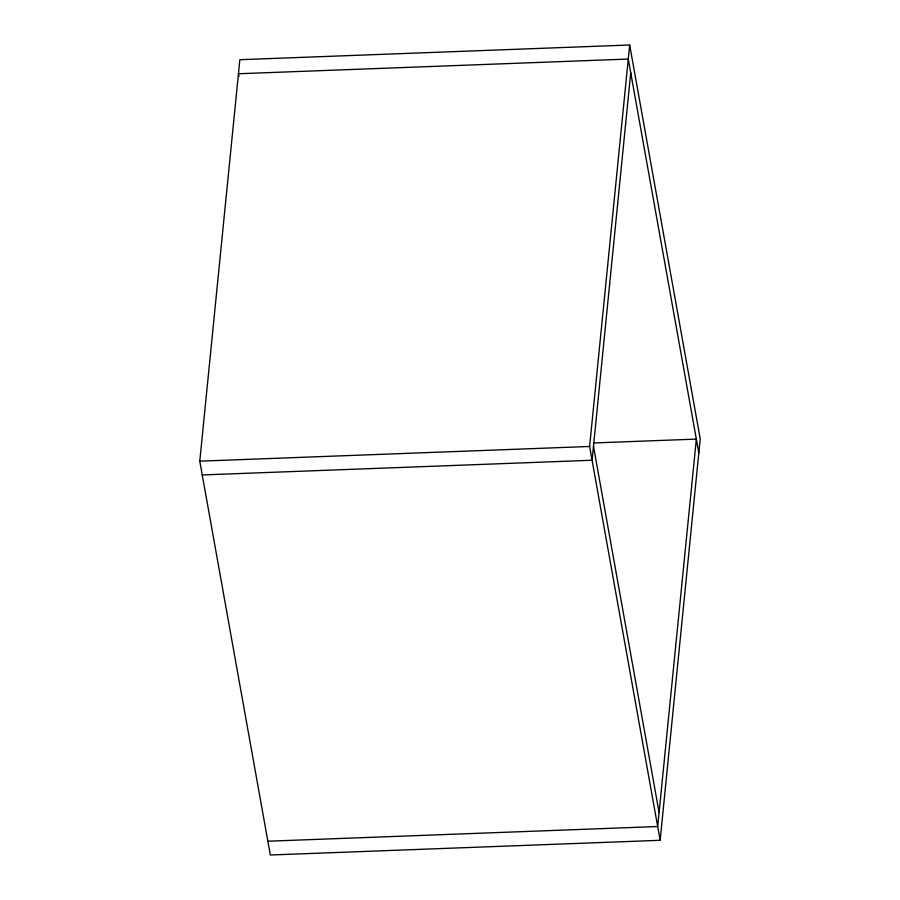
<?xml version="1.0" encoding="UTF-8"?>
<svg xmlns="http://www.w3.org/2000/svg" width="900" height="900" viewBox="0 0 900 900"><rect width="100%" height="100%" fill="white"/><g stroke="black" fill="none" stroke-linecap="round" stroke-linejoin="round"><path stroke-width="1.35" d="M199.778 461.171L239.85 59.704L629.674 45L700.222 438.829L660.15 840.296L270.326 855L199.778 461.171L589.613 446.468L660.15 840.296M589.613 446.468L629.674 45M630.742 72.832L592.076 460.249L202.241 474.952M593.989 442.957L696.352 439.099L657.686 826.515L267.851 841.219M698.816 452.88L628.279 59.051L238.444 73.755L238.939 76.511M593.482 446.197L659.081 812.464"/></g></svg>
